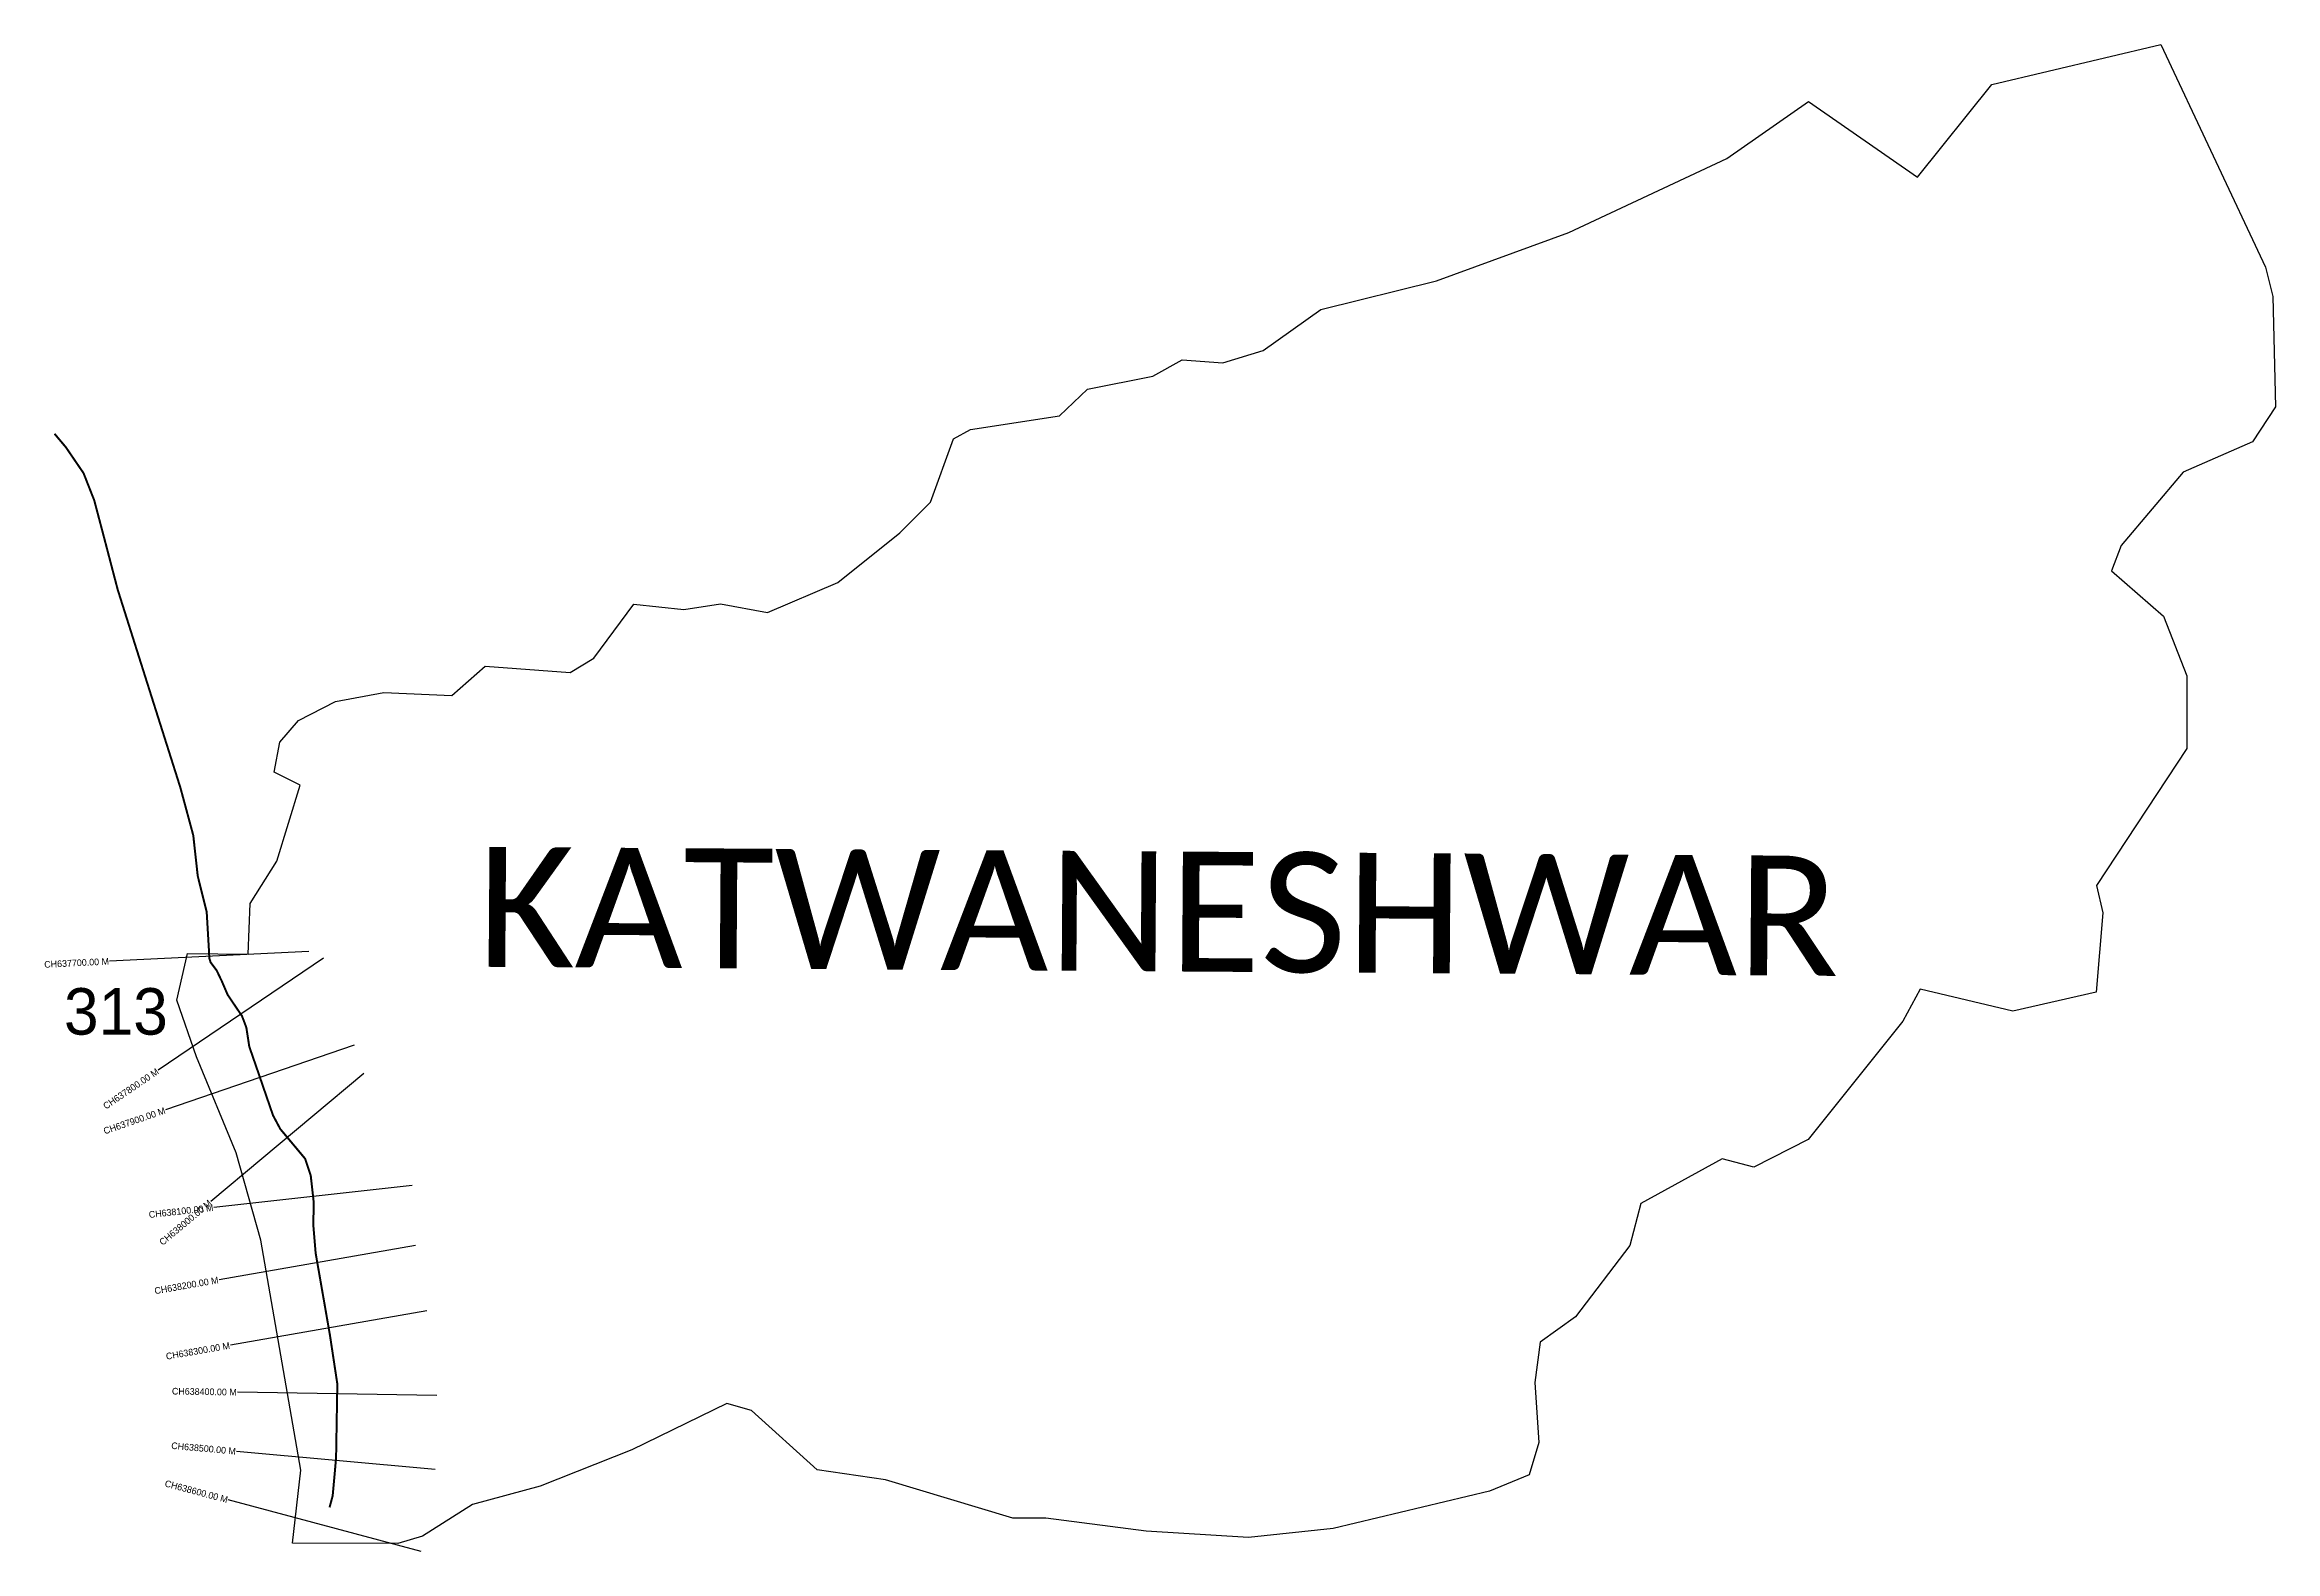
# Model space of a CAD drawing. Header units: metres. Extents: x 328269 to 331623, y 1804782 to 1807048.
import ezdxf
from ezdxf.enums import TextEntityAlignment as Align

# ---------------------------------------------------------------- set-up
doc = ezdxf.new("R2010")
doc.units = ezdxf.units.M
for name, color, linetype in [('CS', 134, 'Continuous'), ('CSMark', 6, 'Continuous'), ('NATURALLY PROTECTED', 3, 'Continuous'), ('VILLAGE NAME', 250, 'Continuous')]:
    doc.layers.add(name, color=color, linetype=linetype)

msp = doc.modelspace()

# ---------------------------------------------------------------- linework, layer by layer
at = {"color": 6}
msp.add_lwpolyline([(328622.4, 1805999.1), (328650.7, 1806031.5), (328706.2, 1806059.9), (328779.2, 1806073.7), (328881.2, 1806068.9), (328931.2, 1806113.1), (329059.1, 1806103.7), (329095, 1806125.5), (329154.9, 1806206.4), (329230, 1806198.6), (329285.2, 1806206.9), (329355.9, 1806193.9), (329461.5, 1806238.9), (329554.6, 1806314), (329600.7, 1806360), (329635.4, 1806455.4), (329661.3, 1806469.2), (329795.1, 1806489.8), (329836.9, 1806529.8), (329935.2, 1806549.6), (329979.5, 1806574), (330040.5, 1806569.3), (330100.9, 1806588.2), (330188, 1806649.7), (330361.8, 1806692.7), (330560.9, 1806765.6), (330798.4, 1806876.8), (330921.1, 1806962.8), (331084.7, 1806848.6), (331196.6, 1806988.3), (331451, 1807048.1), (331608.1, 1806713.3), (331619.3, 1806669.3), (331623, 1806503.2), (331588.6, 1806450.8), (331484.2, 1806404.9), (331391.1, 1806294.6), (331376.5, 1806256.4), (331455, 1806188.7), (331489.8, 1806098.5), (331489.8, 1805989.5), (331354, 1805783.3), (331363.6, 1805742), (331353.4, 1805623), (331228.2, 1805594.5), (331089, 1805627.5), (331062.7, 1805579.2), (330920.3, 1805401.4), (330838.7, 1805359.9), (330791.4, 1805372.2), (330668.9, 1805305.2), (330652.5, 1805241.7), (330570.7, 1805134.4), (330517.7, 1805096.6), (330509.7, 1805036), (330515.7, 1804945.7), (330501.3, 1804896.7), (330441.6, 1804872.4), (330206.5, 1804816.2), (330079.3, 1804802.7), (329925.3, 1804812), (329774.6, 1804832), (329724.8, 1804832), (329533.3, 1804889.2), (329430.5, 1804904.7), (329331.6, 1804993.9), (329294.7, 1805004), (329151.9, 1804934.8), (329014.1, 1804880), (328912.2, 1804852.4), (328837.2, 1804804.5), (328799.9, 1804793.9), (328641.9, 1804794), (328654.4, 1804903.9), (328594, 1805249.8), (328557, 1805381.4), (328497.2, 1805525.6), (328467.6, 1805610.7), (328483.7, 1805681.3), (328574.9, 1805679.9), (328578.2, 1805756.2), (328618.3, 1805820.1), (328653.4, 1805934.3), (328613.9, 1805953.7), (328622.4, 1805999.1)], dxfattribs=at)
at = {"layer": 'CS'}
for p, q in [((328666.3, 1805684.3), (328366.7, 1805669.4)), ((328688.1, 1805674), (328439.8, 1805505.6)), ((328734.6, 1805543.4), (328450.9, 1805445.7)), ((328749, 1805500.7), (328518.8, 1805308.2)), ((328821.7, 1805332.3), (328523.5, 1805299.1)), ((328826.7, 1805241.9), (328531.2, 1805190.4)), ((328843.9, 1805143.4), (328548.4, 1805091.9)), ((328858.8, 1805016.1), (328558.8, 1805021.2)), ((328856.3, 1804905.1), (328557.5, 1804932.2)), ((328835, 1804781.8), (328545.1, 1804859.1))]:
    msp.add_line(p, q, dxfattribs=at)
at = {"layer": 'NATURALLY PROTECTED', "const_width": 3, "flags": 128}
msp.add_lwpolyline([(328283.9, 1806462.8), (328300.9, 1806442.6), (328327.5, 1806403.6), (328343.6, 1806362.7), (328359.6, 1806302.1), (328378.9, 1806228.3), (328420.4, 1806097), (328473, 1805931), (328492.5, 1805858.8), (328499.2, 1805797.8), (328504.7, 1805775.4), (328512.7, 1805743.5), (328514.4, 1805714.5), (328516.2, 1805683.6), (328516.6, 1805674.2), (328518.5, 1805667.9), (328527.6, 1805655.7), (328535.4, 1805639.5), (328544.2, 1805619), (328556.9, 1805600.1), (328565.7, 1805587.2), (328572.3, 1805569.8), (328576.7, 1805541.1), (328587, 1805511.4), (328602.5, 1805466.3), (328612.4, 1805437.6), (328623.4, 1805417), (328644.5, 1805391.8), (328660.8, 1805372.3), (328669.1, 1805347.1), (328673.6, 1805306.9), (328673, 1805272.2), (328676.5, 1805230.4), (328697.9, 1805107.6), (328709.1, 1805033.6), (328707.2, 1804922), (328702.1, 1804865.4), (328697.4, 1804848)], dxfattribs=at)

# ---------------------------------------------------------------- texts
at = {"insert": (328298.1, 1805629), "char_height": 70, "attachment_point": 1}
msp.add_mtext_dynamic_manual_height_columns('313', width=95.172, gutter_width=1, heights=[0], dxfattribs=at)
at = {"layer": 'CSMark'}
for s, rotation, p in [('CH637700.00 M', 2.8456, (328365.7, 1805669.4)), ('CH637800.00 M', 34.1516, (328439, 1805505)), ('CH637900.00 M', 18.9994, (328450, 1805445.4)), ('CH638100.00 M', 6.3437, (328522.5, 1805299)), ('CH638000.00 M', 39.8936, (328518.1, 1805307.6)), ('CH638200.00 M', 9.8946, (328530.2, 1805190.2)), ('CH638300.00 M', 9.8946, (328547.4, 1805091.7)), ('CH638400.00 M', 359.0286, (328557.8, 1805021.2)), ('CH638500.00 M', 354.8313, (328556.5, 1804932.3)), ('CH638600.00 M', 345.0645, (328544.2, 1804859.4))]:
    msp.add_text(s, height=10, rotation=rotation, dxfattribs=at).set_placement(p, align=Align.MIDDLE_RIGHT)
at = {"layer": 'VILLAGE NAME', "insert": (328920.8, 1805841.5), "char_height": 180.345, "attachment_point": 1, "rotation": 359.6139}
msp.add_mtext_dynamic_manual_height_columns('{\\fCalibri|b0|i0|c0|p34;KATWANESHWAR}', width=1779.605, gutter_width=901.7, heights=[0], dxfattribs=at)

doc.saveas('drawing.dxf')
